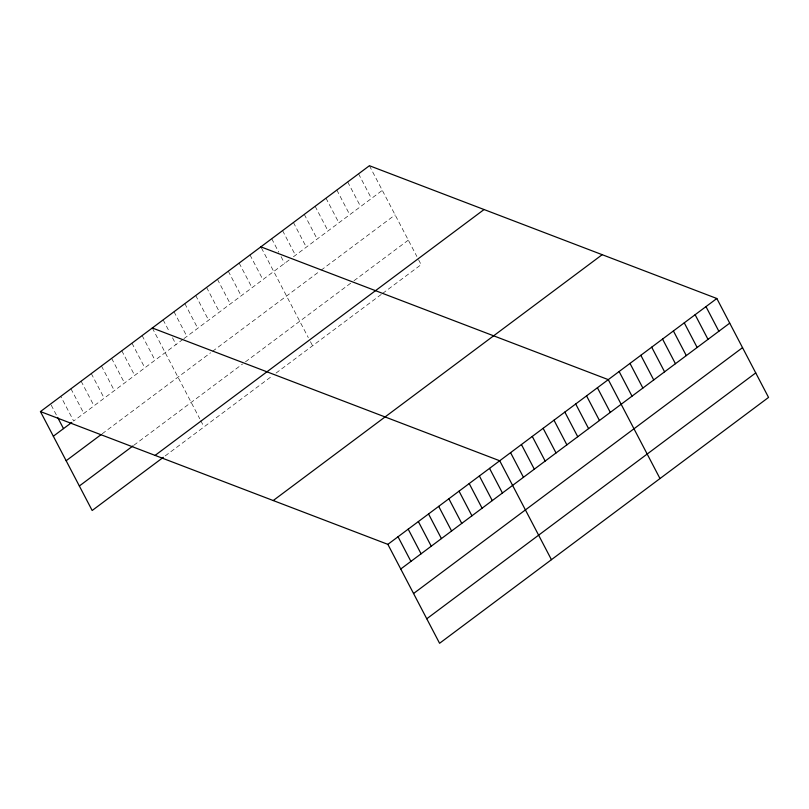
<?xml version="1.0" encoding="UTF-8"?>
<svg xmlns="http://www.w3.org/2000/svg" width="809" height="809" viewBox="0 0 809 809"><rect width="100%" height="100%" fill="white"/><g stroke="black" fill="none" stroke-linecap="round" stroke-linejoin="round"><path stroke-width="0.61" stroke-dasharray="4.04 3.03" d="M182.945 339.355L73.67 421.024L60.786 396.38M183.936 338.617L289.531 259.689M293.485 256.746L382.303 190.358M102.197 433.786L210.562 352.805M212.545 351.328L319.13 271.662M321.102 270.196L395.116 214.87M133.889 445.233L242.518 364.04M245.481 361.825L351.076 282.907M354.039 280.693L408.323 240.131M165.188 455.922L272.107 376.013M276.061 373.06L381.656 294.142M382.647 293.404L421.135 264.644L417.393 257.495M369.42 165.714L416.868 256.473M358.559 173.834L371.442 198.478M347.708 181.944L360.592 206.588M336.847 190.054L349.731 214.698M325.997 198.175L338.88 222.819M315.136 206.285L328.019 230.929M304.285 214.395L317.168 239.039M293.424 222.505L306.308 247.149M282.574 230.626L295.457 255.27M271.713 238.736L278.741 252.175M281.087 256.655L284.596 263.38M261.449 247.969L308.3 337.606M310.444 341.691L312.577 345.777M250.001 254.966L262.885 279.611M239.151 263.077L252.034 287.721M228.29 271.187L241.173 295.831M217.439 279.307L230.322 303.951M206.578 287.417L219.461 312.062M195.727 295.528L208.611 320.172M184.867 303.648L197.75 328.292M174.016 311.758L186.899 336.402M163.155 319.868L169.597 332.196M172.529 337.798L176.038 344.513M152.304 327.989L199.742 418.738M200.814 420.781L204.02 426.909M142.131 335.583L155.015 360.227M131.968 343.188L144.851 367.832M121.795 350.782L134.678 375.427M111.632 358.377L124.515 383.021M101.459 365.981L114.342 390.626M91.296 373.576L104.179 398.22M81.122 381.181L94.006 405.825M70.959 388.775L83.843 413.419M51.2 405.097L56.478 415.179"/><path stroke-width="1.21" d="M40.45 411.579L369.42 165.714L716.835 298.501L768.55 397.421L439.58 643.286L387.865 544.356L40.45 411.579L92.165 510.499L163.347 457.307M53.333 436.223L71.819 422.409M66.146 460.736L101.277 434.484M79.353 485.987L132.969 445.921M155.095 455.396L484.065 209.531M273.22 500.538L602.189 254.683M387.865 544.356L716.835 298.501M400.748 569L729.718 323.145M413.561 593.513L742.531 347.658M426.768 618.774L755.737 372.909M260.862 246.846L608.277 379.633L659.992 478.554M152.304 327.989L499.719 460.766L551.435 559.686M705.974 306.611L718.857 331.255M695.123 314.721L708.006 339.365M684.262 322.842L697.146 347.486M673.412 330.952L686.295 355.596M662.551 339.062L675.434 363.706M651.7 347.182L664.583 371.827M640.839 355.293L653.723 379.937M629.989 363.403L642.872 388.047M619.128 371.523L632.011 396.167M597.416 387.744L610.299 412.388M586.565 395.864L599.449 420.508M575.705 403.974L588.588 428.618M564.854 412.084L577.737 436.729M553.993 420.205L566.876 444.849M543.142 428.315L556.026 452.959M532.282 436.425L545.165 461.069M521.431 444.546L534.314 469.19M510.57 452.656L523.453 477.3M489.546 468.371L502.429 493.015M479.383 475.965L492.266 500.609M469.21 483.57L482.093 508.214M459.047 491.164L471.93 515.808M448.874 498.769L461.757 523.413M438.7 506.363L451.594 531.007M428.537 513.958L441.421 538.602M418.364 521.562L431.258 546.206M408.201 529.157L421.084 553.801M398.028 536.761L410.921 561.406M57.641 417.424L63.506 428.618"/></g></svg>
